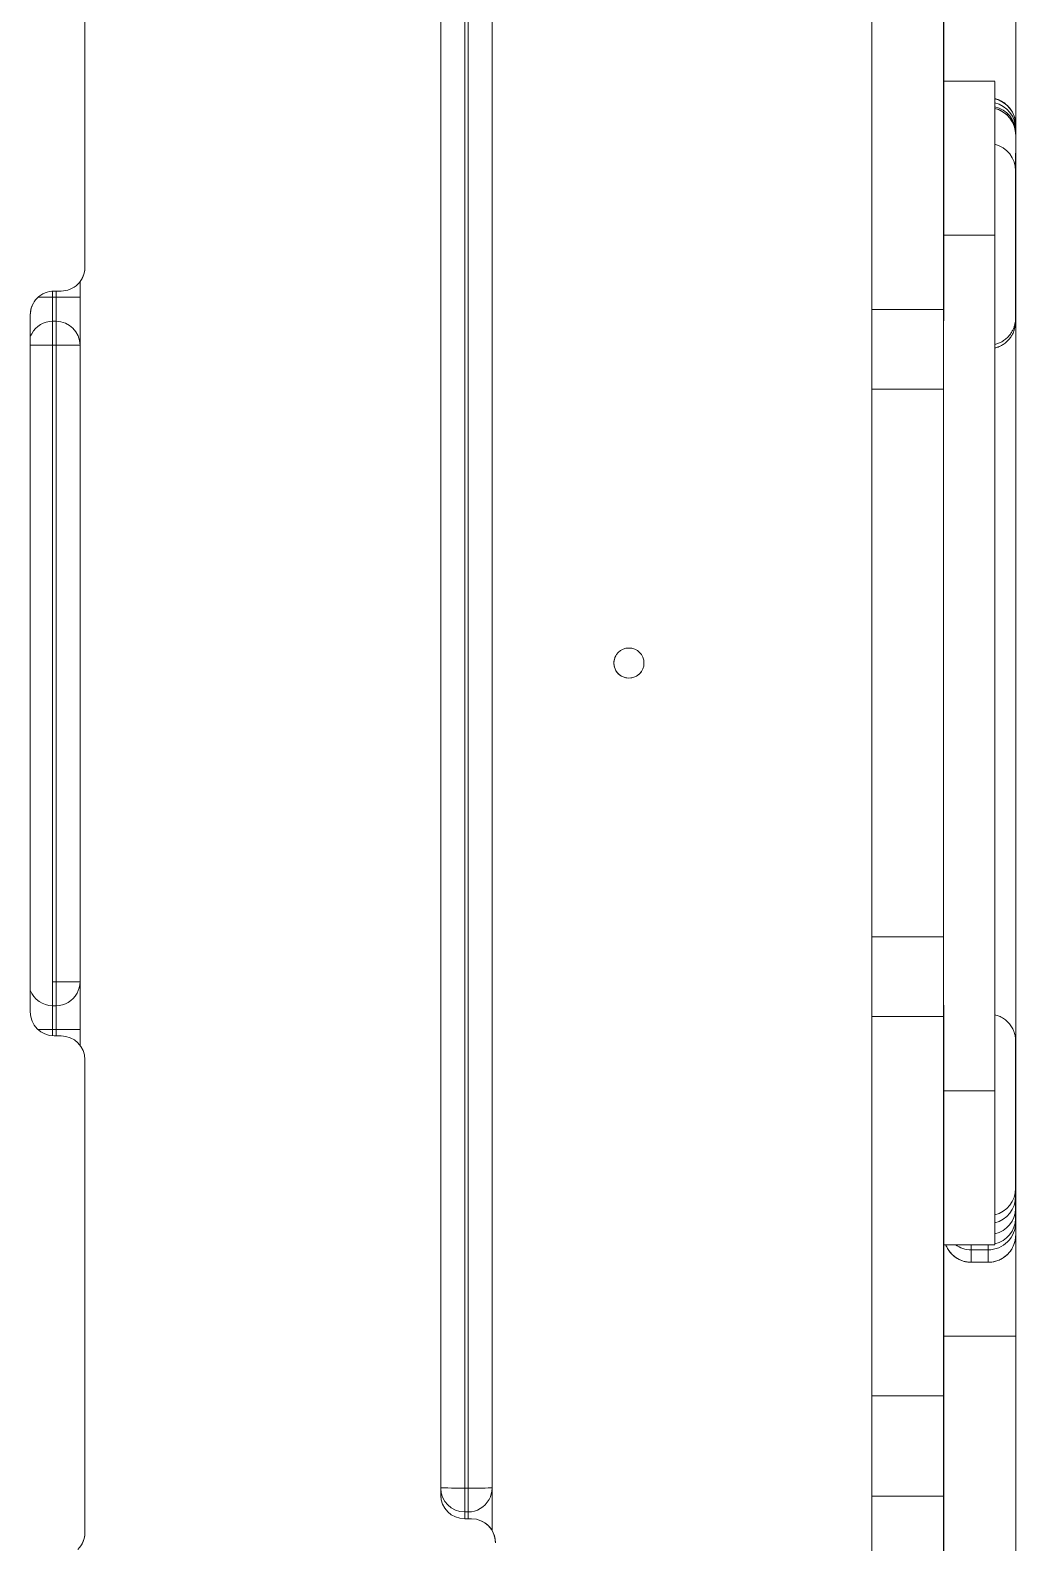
# Model space of a CAD drawing. Header units: millimetres. Extents: x -12977 to 11786, y -11805 to 10558.
# Drawn here: x -102.3 to 185.9, y 1107.5 to 1549.5 of the extents above; entities that cross this region are included whole.
import ezdxf

# ---------------------------------------------------------------- set-up
doc = ezdxf.new("R2010")
doc.units = ezdxf.units.MM
doc.layers.add('DIKOM_ОБЪЕКТ', color=7, linetype='Continuous')

msp = doc.modelspace()

# ---------------------------------------------------------------- linework, layer by layer
at = {"layer": 'DIKOM_ОБЪЕКТ', "color": 7, "linetype": 'Continuous', "lineweight": 15}
for p, q in [((-86.292, 1480.243), (-86.292, 1618.343)), ((-86.291, 1480.244), (-86.291, 1618.345)), ((32.777, 1111.056), (32.777, 1617.946)), ((17.746, 1607.499), (17.746, 1121.499)), ((17.747, 1123.5), (17.747, 1605.5)), ((24.746, 1605.499), (24.746, 1123.499)), ((25.746, 1123.499), (25.746, 1605.499)), ((32.747, 1605.5), (32.747, 1123.5)), ((185.874, 1561.045), (185.874, 1167.886)), ((179.783, 1534.565), (164.875, 1534.566)), ((185.867, 1521.694), (185.865, 1520.526)), ((185.867, 1521.71), (185.867, 1521.694)), ((185.862, 1518.872), (185.844, 1508.391)), ((185.862, 1518.884), (185.862, 1518.872)), ((179.78, 1489.561), (164.873, 1489.561)), ((179.78, 1489.561), (179.78, 1239.561)), ((179.786, 1239.57), (179.786, 1489.57)), ((-87.159, 1476.869), (-87.158, 1476.87)), ((-86.292, 1480.243), (-86.291, 1480.244)), ((-95.737, 1473.228), (-95.737, 1471.432)), ((-93.291, 1473.243), (-95.292, 1473.243)), ((-94.737, 1471.432), (-94.737, 1473.243)), ((-87.737, 1475.983), (-87.737, 1471.433)), ((-87.7, 1252.832), (-87.7, 1476.031)), ((164.87, 1471.778), (164.77, 1471.778)), ((-95.737, 1471.432), (-94.737, 1471.432)), ((164.768, 1467.831), (143.768, 1467.831)), ((185.844, 1465.418), (185.852, 1470.11)), ((185.853, 1467.607), (185.847, 1467.306)), ((185.852, 1470.11), (185.852, 1470.153)), ((185.852, 1470.153), (185.852, 1470.153)), ((185.853, 1467.607), (185.854, 1465.174)), ((185.854, 1464.387), (185.867, 1471.725)), ((-102.291, 1466.244), (-102.292, 1466.243)), ((-102.292, 1466.243), (-102.292, 1262.618)), ((-102.291, 1466.244), (-102.291, 1462.258)), ((-95.738, 1464.431), (-94.738, 1464.431)), ((-95.738, 1464.431), (-95.738, 1464.431)), ((-94.738, 1464.431), (-95.738, 1464.431)), ((-94.738, 1464.431), (-94.738, 1464.431)), ((164.77, 1464.542), (164.87, 1464.543)), ((164.78, 1464.542), (164.78, 1264.547)), ((164.87, 1464.543), (164.873, 1464.547)), ((185.844, 1465.404), (185.844, 1465.418)), ((-101.871, 1460.805), (-101.871, 1460.805)), ((-94.738, 1457.43), (-95.738, 1457.43)), ((-95.738, 1457.43), (-95.738, 1271.43)), ((-94.738, 1271.43), (-94.738, 1457.43)), ((-87.738, 1457.431), (-87.738, 1271.431)), ((-87.738, 1457.431), (-87.738, 1457.431)), ((164.77, 1444.542), (143.77, 1444.542)), ((164.77, 1444.542), (164.773, 1444.548)), ((143.777, 1403.286), (143.777, 1325.826)), ((143.773, 1284.548), (143.769, 1284.542)), ((164.769, 1284.542), (143.769, 1284.542)), ((164.773, 1284.548), (143.773, 1284.548)), ((164.773, 1284.548), (164.769, 1284.542)), ((-95.738, 1271.43), (-94.738, 1271.43)), ((-87.738, 1271.431), (-87.738, 1271.431)), ((-102.291, 1266.606), (-102.291, 1262.62)), ((-94.738, 1264.431), (-95.738, 1264.431)), ((-88.605, 1268.057), (-88.605, 1268.057)), ((164.773, 1264.547), (164.77, 1264.542)), ((164.87, 1264.543), (164.77, 1264.542)), ((164.873, 1264.547), (164.773, 1264.547)), ((164.873, 1264.547), (164.773, 1264.547)), ((164.873, 1264.547), (164.87, 1264.543)), ((-102.292, 1262.618), (-102.291, 1262.62)), ((164.769, 1261.248), (143.769, 1261.248)), ((-94.737, 1257.432), (-95.737, 1257.432)), ((-95.737, 1257.432), (-95.737, 1255.634)), ((-95.291, 1255.62), (-95.292, 1255.618)), ((-95.292, 1255.618), (-93.291, 1255.618)), ((-95.291, 1255.62), (-93.291, 1255.619)), ((-94.737, 1255.62), (-94.737, 1257.432)), ((-93.291, 1255.618), (-93.291, 1255.619)), ((-87.737, 1257.433), (-87.737, 1252.88)), ((164.87, 1257.306), (164.77, 1257.306)), ((185.839, 1254.047), (185.839, 1254.05)), ((185.857, 1248.855), (185.839, 1254.047)), ((-86.291, 1248.62), (-86.292, 1248.618)), ((-86.292, 1110.517), (-86.292, 1248.618)), ((-86.291, 1110.519), (-86.291, 1248.62)), ((185.86, 1248.035), (185.86, 1248.038)), ((185.862, 1247.457), (185.86, 1248.035)), ((179.78, 1239.561), (164.873, 1239.561)), ((185.839, 1211.053), (185.847, 1208.729)), ((185.849, 1205.121), (185.849, 1202.233)), ((185.849, 1201.099), (185.862, 1197.464)), ((164.875, 1194.566), (179.783, 1194.565)), ((185.862, 1197.464), (185.862, 1197.46)), ((177.849, 1193.1), (172.849, 1193.1)), ((172.849, 1193.1), (172.862, 1189.465)), ((177.862, 1189.465), (172.862, 1189.465)), ((172.862, 1189.465), (172.862, 1189.46)), ((172.862, 1189.46), (177.862, 1189.46)), ((177.862, 1189.465), (177.849, 1193.1)), ((177.862, 1189.46), (177.862, 1189.465)), ((185.874, 1167.886), (164.876, 1167.886)), ((164.873, 1165.132), (164.773, 1165.132)), ((164.772, 1150.463), (143.772, 1150.463)), ((24.746, 1123.499), (25.746, 1123.499)), ((32.747, 1123.5), (32.747, 1123.5)), ((17.746, 1121.499), (17.747, 1121.501)), ((17.747, 1121.625), (17.747, 1121.501)), ((17.747, 1121.501), (17.787, 1120.751)), ((31.88, 1120.126), (31.88, 1120.126)), ((164.772, 1121.129), (143.772, 1121.129)), ((24.747, 1114.501), (24.746, 1114.499)), ((24.746, 1114.499), (26.746, 1114.499)), ((25.747, 1116.5), (24.747, 1116.5)), ((26.746, 1114.499), (26.747, 1114.501)), ((-86.292, 1110.517), (-86.291, 1110.519))]:
    msp.add_line(p, q, dxfattribs=at)
at = {"layer": 'DIKOM_ОБЪЕКТ', "color": 7, "linetype": 'Continuous', "lineweight": 15, "flags": 128}
for points in [[(143.772, 1578.629), (143.772, 1572.684), (143.771, 1566.477), (143.771, 1560.017), (143.771, 1553.319), (143.771, 1546.395), (143.77, 1539.258), (143.77, 1531.922), (143.769, 1524.401), (143.769, 1516.71), (143.769, 1508.863), (143.769, 1500.876), (143.769, 1492.763), (143.769, 1484.541), (143.769, 1476.225), (143.768, 1467.831)], [(164.772, 1578.629), (164.771, 1572.685), (164.771, 1566.477), (164.771, 1560.017), (164.77, 1553.319), (164.77, 1546.395), (164.77, 1539.258), (164.77, 1531.922), (164.769, 1524.401), (164.769, 1516.71), (164.769, 1508.863), (164.769, 1500.876), (164.769, 1492.763), (164.769, 1484.541), (164.769, 1476.225), (164.768, 1467.831)], [(164.873, 1469.394), (164.873, 1477.377), (164.873, 1485.27), (164.874, 1493.053), (164.874, 1500.712), (164.874, 1508.229), (164.874, 1515.587), (164.874, 1522.771), (164.875, 1529.765), (164.875, 1536.553), (164.875, 1543.121), (164.875, 1549.454), (164.876, 1555.538), (164.876, 1561.361), (164.876, 1566.909), (164.877, 1572.17), (164.877, 1577.133)], [(164.773, 1563.963), (164.772, 1558.192), (164.772, 1552.147), (164.772, 1545.84), (164.771, 1539.287), (164.771, 1532.501), (164.771, 1525.498), (164.771, 1518.295), (164.77, 1510.906), (164.77, 1503.348), (164.77, 1495.639), (164.77, 1487.796), (164.77, 1479.836), (164.77, 1471.778)], [(164.873, 1563.963), (164.873, 1558.192), (164.872, 1552.147), (164.872, 1545.84), (164.872, 1539.287), (164.871, 1532.501), (164.871, 1525.498), (164.871, 1518.295), (164.871, 1510.906), (164.87, 1503.348), (164.87, 1495.639), (164.87, 1487.796), (164.87, 1479.836), (164.87, 1471.778)], [(185.886, 1516.548), (185.886, 1522.056), (185.886, 1527.698), (185.886, 1533.457), (185.886, 1539.31), (185.886, 1545.239), (185.887, 1551.223)], [(179.786, 1489.57), (179.785, 1493.604), (179.785, 1497.605), (179.785, 1501.542), (179.785, 1505.382), (179.785, 1509.095), (179.785, 1512.65), (179.785, 1516.02), (179.785, 1519.177), (179.785, 1522.095), (179.784, 1524.751), (179.784, 1527.124), (179.784, 1529.195), (179.784, 1530.946), (179.783, 1532.365), (179.783, 1533.438), (179.783, 1534.159), (179.783, 1534.521), (179.782, 1534.52), (179.782, 1534.158), (179.782, 1533.436), (179.782, 1532.362), (179.782, 1530.942), (179.781, 1529.19), (179.781, 1527.119), (179.781, 1524.745), (179.781, 1522.088), (179.781, 1519.169), (179.781, 1516.012), (179.78, 1512.642), (179.78, 1509.086), (179.78, 1505.373), (179.78, 1501.532), (179.78, 1497.596), (179.78, 1493.594), (179.78, 1489.561)], [(185.867, 1471.725), (185.867, 1472.013), (185.867, 1472.66), (185.867, 1473.659), (185.868, 1474.994), (185.868, 1476.645), (185.868, 1478.589), (185.868, 1480.797), (185.868, 1483.237), (185.868, 1485.874), (185.868, 1488.668), (185.868, 1491.58), (185.868, 1494.567), (185.868, 1497.585), (185.868, 1500.59), (185.868, 1503.539), (185.868, 1506.388), (185.868, 1509.096), (185.868, 1511.623), (185.868, 1513.933), (185.868, 1515.991), (185.868, 1517.769), (185.868, 1519.239), (185.867, 1520.381), (185.867, 1521.178), (185.867, 1521.618), (185.867, 1521.71)], [(185.864, 1519.643), (185.864, 1518.486), (185.864, 1517.61), (185.863, 1517.019), (185.863, 1516.714), (185.863, 1516.698), (185.863, 1516.969), (185.862, 1517.528), (185.862, 1518.372)], [(185.862, 1518.372), (185.862, 1518.51), (185.862, 1518.626), (185.862, 1518.721), (185.862, 1518.795), (185.862, 1518.846), (185.862, 1518.877), (185.862, 1518.885), (185.862, 1518.884)], [(185.886, 1212.425), (185.886, 1222.622), (185.886, 1232.964), (185.885, 1243.442), (185.885, 1254.045), (185.885, 1264.762), (185.885, 1275.581), (185.885, 1286.492), (185.884, 1297.484), (185.884, 1308.544), (185.884, 1319.663), (185.884, 1330.827), (185.884, 1342.026), (185.884, 1353.249), (185.884, 1364.483), (185.884, 1375.717), (185.884, 1386.94), (185.884, 1398.139), (185.884, 1409.304), (185.884, 1420.423), (185.884, 1431.484), (185.885, 1442.476), (185.884, 1453.388), (185.885, 1464.208), (185.885, 1474.925), (185.885, 1485.529), (185.885, 1496.008), (185.886, 1506.351), (185.886, 1516.548)], [(185.844, 1508.391), (185.844, 1508.109), (185.843, 1507.464), (185.843, 1506.467), (185.843, 1505.136), (185.843, 1503.493), (185.843, 1501.565), (185.843, 1499.388), (185.843, 1496.996), (185.843, 1494.431), (185.842, 1491.738), (185.843, 1488.963), (185.843, 1486.151), (185.843, 1483.353), (185.843, 1480.616), (185.843, 1477.986), (185.843, 1475.509), (185.843, 1473.227), (185.843, 1471.178), (185.843, 1469.4), (185.843, 1467.92), (185.843, 1466.765), (185.844, 1465.955), (185.844, 1465.503), (185.844, 1465.404)], [(185.867, 1493.212), (185.867, 1493.441), (185.867, 1494.025), (185.867, 1494.899), (185.867, 1495.97), (185.867, 1497.121), (185.867, 1498.227), (185.867, 1499.169), (185.867, 1499.844), (185.867, 1500.18), (185.867, 1500.14), (185.867, 1499.728), (185.867, 1498.988), (185.866, 1498.003), (185.866, 1496.876), (185.867, 1495.732), (185.867, 1494.694), (185.866, 1493.874), (185.867, 1493.362), (185.867, 1493.212)], [(179.783, 1493.065), (179.783, 1492.876), (179.783, 1492.327), (179.783, 1491.479), (179.783, 1490.424), (179.783, 1489.276), (179.782, 1488.159), (179.783, 1487.195), (179.783, 1486.487), (179.783, 1486.113), (179.783, 1486.113), (179.783, 1486.487), (179.783, 1487.195), (179.783, 1488.16), (179.783, 1489.277), (179.783, 1490.425), (179.783, 1491.48), (179.783, 1492.328), (179.783, 1492.876), (179.783, 1493.065)], [(185.844, 1483.406), (185.844, 1483.636), (185.844, 1484.219), (185.844, 1485.094), (185.844, 1486.164), (185.844, 1487.315), (185.844, 1488.422), (185.844, 1489.364), (185.844, 1490.039), (185.844, 1490.375), (185.844, 1490.334), (185.844, 1489.922), (185.844, 1489.183), (185.844, 1488.197), (185.844, 1487.071), (185.844, 1485.927), (185.844, 1484.889), (185.844, 1484.069), (185.844, 1483.556), (185.844, 1483.406)], [(164.77, 1471.778), (164.77, 1470.453), (164.77, 1469.132), (164.77, 1467.881), (164.77, 1466.761), (164.77, 1465.827), (164.77, 1465.125), (164.77, 1464.69), (164.77, 1464.542)], [(164.87, 1471.778), (164.87, 1470.453), (164.87, 1469.132), (164.87, 1467.882), (164.87, 1466.761), (164.87, 1465.828), (164.87, 1465.125), (164.87, 1464.69), (164.87, 1464.543)], [(-99.99, 1471.432), (-99.626, 1471.432), (-98.416, 1471.432), (-97.103, 1471.432), (-95.737, 1471.432)], [(-95.737, 1471.432), (-95.737, 1470.066), (-95.737, 1468.753), (-95.737, 1467.543), (-95.737, 1466.482), (-95.738, 1465.611), (-95.737, 1464.964), (-95.738, 1464.566), (-95.738, 1464.431)], [(-94.738, 1464.431), (-94.737, 1464.566), (-94.738, 1464.964), (-94.737, 1465.611), (-94.737, 1466.482), (-94.737, 1467.543), (-94.737, 1468.753), (-94.737, 1470.066), (-94.737, 1471.432)], [(-94.737, 1471.432), (-93.372, 1471.432), (-92.058, 1471.432), (-90.848, 1471.432), (-89.788, 1471.432), (-88.917, 1471.432), (-88.27, 1471.432), (-87.871, 1471.433), (-87.737, 1471.433)], [(-87.737, 1471.433), (-87.737, 1469.002), (-87.737, 1466.644), (-87.737, 1464.432), (-87.737, 1462.433), (-87.737, 1460.708), (-87.737, 1459.308), (-87.737, 1458.276), (-87.738, 1457.644), (-87.738, 1457.431)], [(143.768, 1467.831), (143.768, 1465.175), (143.768, 1462.508), (143.768, 1459.877), (143.768, 1457.329), (143.768, 1454.909), (143.769, 1452.661), (143.769, 1450.625), (143.769, 1448.836), (143.769, 1447.327), (143.769, 1446.125), (143.769, 1445.25), (143.77, 1444.719), (143.77, 1444.542)], [(164.768, 1467.831), (164.768, 1465.175), (164.768, 1462.508), (164.768, 1459.877), (164.768, 1457.329), (164.768, 1454.909), (164.769, 1452.661), (164.769, 1450.625), (164.769, 1448.836), (164.769, 1447.327), (164.769, 1446.125), (164.769, 1445.25), (164.769, 1444.72), (164.77, 1444.542)], [(164.873, 1464.547), (164.873, 1464.636), (164.873, 1464.9), (164.873, 1465.33), (164.873, 1465.915), (164.873, 1466.637), (164.873, 1467.474), (164.873, 1468.403), (164.873, 1469.394)], [(185.852, 1470.153), (185.852, 1470.153), (185.853, 1470.093), (185.852, 1469.932), (185.853, 1469.668), (185.853, 1469.304), (185.853, 1468.838), (185.853, 1468.272), (185.853, 1467.607)], [(-95.738, 1464.431), (-95.738, 1464.296), (-95.738, 1463.898), (-95.738, 1463.251), (-95.738, 1462.38), (-95.738, 1461.319), (-95.738, 1460.109), (-95.738, 1458.796), (-95.738, 1457.43)], [(-94.738, 1457.43), (-94.738, 1458.796), (-94.738, 1460.109), (-94.738, 1461.319), (-94.738, 1462.38), (-94.738, 1463.251), (-94.738, 1463.898), (-94.738, 1464.296), (-94.738, 1464.431)], [(185.854, 1465.174), (185.854, 1464.965), (185.854, 1464.787), (185.854, 1464.641), (185.854, 1464.526), (185.854, 1464.443), (185.854, 1464.393), (185.854, 1464.381)], [(185.854, 1464.381), (185.854, 1464.374), (185.854, 1464.387)], [(-102.291, 1459.893), (-102.205, 1460.11), (-101.871, 1460.805)], [(-102.291, 1457.431), (-102.205, 1457.431), (-101.558, 1457.431), (-100.688, 1457.431), (-99.627, 1457.431), (-98.417, 1457.43), (-97.104, 1457.43), (-95.738, 1457.43)], [(-94.738, 1457.43), (-93.373, 1457.43), (-92.059, 1457.43), (-90.849, 1457.43), (-89.788, 1457.431), (-88.918, 1457.431), (-88.271, 1457.431), (-87.872, 1457.431), (-87.738, 1457.431)], [(185.878, 1450.473), (185.878, 1450.651), (185.878, 1451.168), (185.878, 1451.979), (185.878, 1453.012), (185.878, 1454.174), (185.879, 1455.363), (185.879, 1456.473), (185.878, 1457.405), (185.878, 1458.077), (185.878, 1458.428), (185.878, 1458.428), (185.878, 1458.077), (185.878, 1457.405), (185.878, 1456.472), (185.878, 1455.362), (185.878, 1454.174), (185.878, 1453.011), (185.878, 1451.979), (185.878, 1451.168), (185.878, 1450.65), (185.878, 1450.473)], [(143.773, 1444.542), (143.773, 1444.37), (143.774, 1443.835), (143.774, 1442.947), (143.774, 1441.708), (143.775, 1440.124), (143.775, 1438.203), (143.775, 1435.953), (143.776, 1433.385), (143.776, 1430.508), (143.776, 1427.337), (143.776, 1423.886), (143.777, 1420.17), (143.777, 1416.205), (143.777, 1412.009), (143.777, 1407.602), (143.778, 1403.002), (143.777, 1398.231), (143.777, 1393.309), (143.778, 1388.258), (143.778, 1383.102), (143.778, 1377.863), (143.778, 1372.564), (143.778, 1367.23), (143.778, 1361.883), (143.778, 1356.549), (143.778, 1351.25), (143.778, 1346.011), (143.778, 1340.854), (143.778, 1335.804), (143.777, 1330.881), (143.777, 1326.109), (143.777, 1321.509), (143.777, 1317.101), (143.777, 1312.904), (143.777, 1308.939), (143.776, 1305.222), (143.776, 1301.77), (143.776, 1298.598), (143.776, 1295.72), (143.775, 1293.15), (143.775, 1290.899), (143.774, 1288.977), (143.774, 1287.393), (143.774, 1286.153), (143.774, 1285.263), (143.774, 1284.727), (143.773, 1284.548)], [(164.773, 1444.548), (164.773, 1444.37), (164.774, 1443.835), (164.774, 1442.947), (164.774, 1441.708), (164.775, 1440.124), (164.775, 1438.203), (164.775, 1435.953), (164.776, 1433.385), (164.776, 1430.508), (164.776, 1427.337), (164.776, 1423.886), (164.777, 1420.17), (164.777, 1416.205), (164.777, 1412.009), (164.777, 1407.602), (164.777, 1403.002), (164.777, 1398.231), (164.777, 1393.309), (164.778, 1388.258), (164.778, 1383.102), (164.778, 1377.863), (164.778, 1372.564), (164.778, 1367.23), (164.778, 1361.883), (164.778, 1356.549), (164.778, 1351.25), (164.778, 1346.011), (164.778, 1340.854), (164.778, 1335.804), (164.777, 1330.881), (164.777, 1326.109), (164.777, 1321.509), (164.777, 1317.101), (164.777, 1312.904), (164.777, 1308.939), (164.776, 1305.222), (164.776, 1301.77), (164.776, 1298.598), (164.775, 1295.72), (164.775, 1293.15), (164.775, 1290.9), (164.775, 1288.977), (164.774, 1287.393), (164.774, 1286.153), (164.774, 1285.263), (164.774, 1284.727), (164.773, 1284.548)], [(-87.735, 1368.436), (-87.735, 1368.258), (-87.735, 1367.741), (-87.735, 1366.93), (-87.735, 1365.897), (-87.735, 1364.735), (-87.735, 1363.546), (-87.735, 1362.436), (-87.735, 1361.504), (-87.735, 1360.832), (-87.735, 1360.481), (-87.735, 1360.481), (-87.735, 1360.833), (-87.735, 1361.504), (-87.735, 1362.437), (-87.735, 1363.546), (-87.735, 1364.736), (-87.735, 1365.898), (-87.735, 1366.931), (-87.735, 1367.741), (-87.735, 1368.259), (-87.735, 1368.436)], [(-87.703, 1368.495), (-87.703, 1368.317), (-87.703, 1367.8), (-87.703, 1366.989), (-87.703, 1365.956), (-87.703, 1364.793), (-87.703, 1363.604), (-87.703, 1362.494), (-87.703, 1361.562), (-87.703, 1360.891), (-87.703, 1360.54), (-87.703, 1360.54), (-87.703, 1360.891), (-87.702, 1361.563), (-87.702, 1362.495), (-87.702, 1363.605), (-87.702, 1364.794), (-87.702, 1365.957), (-87.703, 1366.989), (-87.702, 1367.8), (-87.703, 1368.317), (-87.703, 1368.495)], [(32.775, 1368.551), (32.775, 1368.373), (32.775, 1367.856), (32.775, 1367.045), (32.775, 1366.012), (32.775, 1364.85), (32.775, 1363.661), (32.775, 1362.551), (32.775, 1361.619), (32.775, 1360.947), (32.775, 1360.596), (32.775, 1360.596), (32.775, 1360.948), (32.775, 1361.619), (32.775, 1362.552), (32.775, 1363.661), (32.775, 1364.851), (32.775, 1366.013), (32.775, 1367.046), (32.775, 1367.856), (32.775, 1368.374), (32.775, 1368.551)], [(143.769, 1284.542), (143.769, 1284.363), (143.769, 1283.832), (143.769, 1282.957), (143.769, 1281.754), (143.769, 1280.245), (143.769, 1278.456), (143.769, 1276.419), (143.768, 1274.171), (143.769, 1271.751), (143.769, 1269.202), (143.769, 1266.571), (143.769, 1263.904), (143.769, 1261.248)], [(164.769, 1284.542), (164.769, 1284.363), (164.769, 1283.832), (164.769, 1282.957), (164.769, 1281.754), (164.769, 1280.245), (164.769, 1278.456), (164.769, 1276.419), (164.768, 1274.171), (164.769, 1271.751), (164.769, 1269.202), (164.769, 1266.571), (164.768, 1263.904), (164.769, 1261.248)], [(185.878, 1278.473), (185.878, 1278.295), (185.878, 1277.778), (185.878, 1276.967), (185.878, 1275.934), (185.878, 1274.771), (185.878, 1273.582), (185.878, 1272.472), (185.878, 1271.54), (185.878, 1270.869), (185.878, 1270.518), (185.878, 1270.518), (185.879, 1270.869), (185.878, 1271.541), (185.879, 1272.473), (185.879, 1273.583), (185.878, 1274.772), (185.878, 1275.935), (185.878, 1276.967), (185.878, 1277.778), (185.879, 1278.295), (185.878, 1278.473)], [(-95.738, 1271.43), (-95.738, 1270.065), (-95.738, 1268.751), (-95.738, 1267.541), (-95.738, 1266.481), (-95.738, 1265.61), (-95.738, 1264.964), (-95.738, 1264.565), (-95.738, 1264.431)], [(-94.738, 1271.43), (-93.373, 1271.43), (-92.059, 1271.43), (-90.849, 1271.43), (-89.788, 1271.43), (-88.918, 1271.431), (-88.271, 1271.431), (-87.872, 1271.431), (-87.738, 1271.431)], [(-94.738, 1264.431), (-94.738, 1264.565), (-94.738, 1264.964), (-94.738, 1265.61), (-94.738, 1266.481), (-94.738, 1267.541), (-94.738, 1268.752), (-94.738, 1270.065), (-94.738, 1271.43)], [(-87.738, 1271.431), (-87.738, 1271.219), (-87.738, 1270.588), (-87.737, 1269.556), (-87.737, 1268.157), (-87.737, 1266.431), (-87.737, 1264.433), (-87.737, 1262.221), (-87.737, 1259.864), (-87.737, 1257.433)], [(-95.738, 1264.431), (-95.737, 1264.297), (-95.738, 1263.899), (-95.737, 1263.252), (-95.738, 1262.382), (-95.737, 1261.321), (-95.737, 1260.111), (-95.737, 1258.798), (-95.737, 1257.432)], [(-94.737, 1257.432), (-94.737, 1258.798), (-94.737, 1260.111), (-94.737, 1261.321), (-94.737, 1262.381), (-94.737, 1263.252), (-94.737, 1263.899), (-94.738, 1264.297), (-94.738, 1264.431)], [(164.77, 1264.542), (164.77, 1264.395), (164.77, 1263.959), (164.77, 1263.257), (164.77, 1262.322), (164.77, 1261.202), (164.77, 1259.951), (164.77, 1258.631), (164.77, 1257.306)], [(164.87, 1264.543), (164.87, 1264.395), (164.87, 1263.959), (164.87, 1263.257), (164.87, 1262.322), (164.87, 1261.202), (164.87, 1259.951), (164.87, 1258.631), (164.87, 1257.306)], [(164.873, 1259.702), (164.873, 1260.694), (164.873, 1261.622), (164.873, 1262.459), (164.873, 1263.181), (164.873, 1263.765), (164.873, 1264.196), (164.873, 1264.459), (164.873, 1264.547)], [(143.769, 1261.248), (143.769, 1252.854), (143.769, 1244.539), (143.769, 1236.317), (143.769, 1228.205), (143.769, 1220.218), (143.769, 1212.372), (143.769, 1204.682), (143.77, 1197.162), (143.77, 1189.827), (143.77, 1182.691), (143.771, 1175.768), (143.771, 1169.071), (143.771, 1162.613), (143.772, 1156.406), (143.772, 1150.463)], [(164.769, 1261.248), (164.769, 1252.854), (164.768, 1244.539), (164.769, 1236.317), (164.769, 1228.205), (164.769, 1220.218), (164.769, 1212.372), (164.769, 1204.682), (164.77, 1197.162), (164.77, 1189.827), (164.77, 1182.691), (164.771, 1175.768), (164.771, 1169.071), (164.771, 1162.613), (164.772, 1156.406), (164.772, 1150.463)], [(164.877, 1151.979), (164.877, 1156.94), (164.876, 1162.2), (164.876, 1167.747), (164.876, 1173.568), (164.875, 1179.651), (164.875, 1185.983), (164.875, 1192.55), (164.875, 1199.337), (164.874, 1206.329), (164.874, 1213.512), (164.874, 1220.87), (164.874, 1228.386), (164.873, 1236.044), (164.874, 1243.827), (164.873, 1251.719), (164.873, 1259.702)], [(-99.991, 1257.432), (-99.626, 1257.432), (-98.416, 1257.432), (-97.103, 1257.432), (-95.737, 1257.432)], [(-94.737, 1257.432), (-93.372, 1257.432), (-92.058, 1257.432), (-90.848, 1257.432), (-89.787, 1257.432), (-88.917, 1257.432), (-88.27, 1257.433), (-87.871, 1257.433), (-87.737, 1257.433)], [(164.77, 1257.306), (164.77, 1249.248), (164.77, 1241.288), (164.77, 1233.446), (164.77, 1225.738), (164.77, 1218.181), (164.771, 1210.793), (164.771, 1203.59), (164.771, 1196.588), (164.772, 1189.804), (164.772, 1183.251), (164.772, 1176.946), (164.773, 1170.901), (164.773, 1165.132)], [(164.87, 1257.306), (164.87, 1249.248), (164.87, 1241.288), (164.87, 1233.446), (164.87, 1225.737), (164.871, 1218.181), (164.871, 1210.793), (164.871, 1203.59), (164.871, 1196.588), (164.871, 1189.804), (164.872, 1183.251), (164.872, 1176.946), (164.873, 1170.901), (164.873, 1165.132)], [(185.839, 1254.05), (185.839, 1253.912), (185.839, 1253.411), (185.839, 1252.553), (185.839, 1251.353), (185.839, 1249.832), (185.838, 1248.014), (185.838, 1245.932), (185.838, 1243.621), (185.838, 1241.121), (185.838, 1238.474), (185.838, 1235.726), (185.838, 1232.923), (185.838, 1230.114), (185.838, 1227.347), (185.838, 1224.668), (185.838, 1222.125), (185.838, 1219.76), (185.839, 1217.613), (185.839, 1215.722), (185.839, 1214.12), (185.839, 1212.832), (185.839, 1211.882), (185.839, 1211.286), (185.839, 1211.053)], [(185.858, 1248.068), (185.858, 1248.241), (185.857, 1248.393), (185.858, 1248.524), (185.857, 1248.634), (185.857, 1248.721), (185.858, 1248.787), (185.857, 1248.832), (185.857, 1248.855)], [(185.86, 1247.438), (185.859, 1246.515), (185.859, 1245.876), (185.859, 1245.524), (185.859, 1245.459), (185.858, 1245.683), (185.858, 1246.194), (185.858, 1246.99), (185.858, 1248.068)], [(185.862, 1197.46), (185.862, 1197.594), (185.863, 1198.087), (185.863, 1198.935), (185.863, 1200.126), (185.863, 1201.642), (185.863, 1203.463), (185.863, 1205.56), (185.863, 1207.904), (185.863, 1210.46), (185.863, 1213.191), (185.864, 1216.057), (185.864, 1219.017), (185.864, 1222.027), (185.864, 1225.043), (185.864, 1228.021), (185.864, 1230.919), (185.864, 1233.693), (185.864, 1236.303), (185.863, 1238.711), (185.863, 1240.883), (185.863, 1242.785), (185.863, 1244.392), (185.863, 1245.678), (185.863, 1246.626), (185.862, 1247.222), (185.862, 1247.457)], [(179.783, 1243.065), (179.783, 1242.876), (179.783, 1242.327), (179.783, 1241.479), (179.783, 1240.424), (179.783, 1239.276), (179.782, 1238.159), (179.783, 1237.195), (179.783, 1236.487), (179.783, 1236.113), (179.783, 1236.113), (179.783, 1236.487), (179.783, 1237.195), (179.783, 1238.16), (179.783, 1239.277), (179.783, 1240.425), (179.783, 1241.48), (179.783, 1242.328), (179.783, 1242.876), (179.783, 1243.065)], [(179.78, 1239.561), (179.78, 1235.527), (179.78, 1231.526), (179.78, 1227.589), (179.78, 1223.749), (179.78, 1220.036), (179.781, 1216.481), (179.78, 1213.111), (179.781, 1209.954), (179.781, 1207.036), (179.781, 1204.38), (179.781, 1202.007), (179.782, 1199.936), (179.782, 1198.185), (179.782, 1196.767), (179.782, 1195.693), (179.782, 1194.972), (179.782, 1194.611), (179.783, 1194.611), (179.783, 1194.973), (179.783, 1195.695), (179.783, 1196.77), (179.784, 1198.189), (179.784, 1199.941), (179.784, 1202.012), (179.784, 1204.386), (179.784, 1207.043), (179.785, 1209.962), (179.785, 1213.119), (179.785, 1216.489), (179.785, 1220.045), (179.785, 1223.758), (179.785, 1227.599), (179.785, 1231.535), (179.785, 1235.537), (179.786, 1239.57)], [(185.839, 1229.051), (185.839, 1229.221), (185.839, 1229.751), (185.84, 1230.585), (185.84, 1231.632), (185.84, 1232.779), (185.84, 1233.9), (185.84, 1234.876), (185.839, 1235.599), (185.839, 1235.992), (185.839, 1236.012), (185.839, 1235.657), (185.839, 1234.965), (185.839, 1234.012), (185.839, 1232.9), (185.839, 1231.75), (185.839, 1230.687), (185.839, 1229.826), (185.839, 1229.26), (185.839, 1229.051)], [(185.862, 1218.961), (185.862, 1219.131), (185.863, 1219.661), (185.862, 1220.495), (185.862, 1221.542), (185.862, 1222.689), (185.862, 1223.81), (185.862, 1224.786), (185.862, 1225.509), (185.862, 1225.902), (185.862, 1225.922), (185.862, 1225.567), (185.862, 1224.875), (185.862, 1223.922), (185.862, 1222.81), (185.862, 1221.66), (185.862, 1220.597), (185.862, 1219.736), (185.862, 1219.17), (185.862, 1218.961)], [(185.885, 1104.349), (185.886, 1109.189), (185.886, 1114.231), (185.886, 1119.46), (185.886, 1124.857), (185.886, 1130.402), (185.886, 1136.078), (185.886, 1141.864), (185.887, 1147.74), (185.886, 1153.685), (185.887, 1159.68), (185.887, 1165.704), (185.887, 1171.735), (185.887, 1177.753), (185.887, 1183.736), (185.887, 1189.665), (185.887, 1195.519), (185.886, 1201.276), (185.886, 1206.918), (185.886, 1212.425)], [(185.847, 1208.729), (185.848, 1208.631), (185.848, 1208.432), (185.848, 1208.131), (185.848, 1207.729), (185.848, 1207.226), (185.848, 1206.623), (185.848, 1205.921), (185.849, 1205.121)], [(185.849, 1202.233), (185.849, 1201.981), (185.849, 1201.761), (185.849, 1201.571), (185.849, 1201.413), (185.849, 1201.287), (185.849, 1201.192), (185.849, 1201.13), (185.849, 1201.099)], [(172.849, 1194.565), (172.849, 1194.303), (172.849, 1194.003), (172.849, 1193.744), (172.849, 1193.529), (172.849, 1193.356), (172.85, 1193.227), (172.849, 1193.142), (172.849, 1193.1)], [(177.849, 1193.1), (177.849, 1193.142), (177.85, 1193.227), (177.849, 1193.356), (177.849, 1193.529), (177.849, 1193.744), (177.849, 1194.003), (177.849, 1194.303), (177.849, 1194.565)], [(185.88, 1171.897), (185.88, 1171.719), (185.88, 1171.202), (185.88, 1170.391), (185.88, 1169.358), (185.88, 1168.196), (185.88, 1167.006), (185.88, 1165.897), (185.88, 1164.965), (185.88, 1164.293), (185.881, 1163.942), (185.881, 1163.942), (185.88, 1164.293), (185.881, 1164.965), (185.881, 1165.898), (185.881, 1167.007), (185.881, 1168.196), (185.881, 1169.359), (185.881, 1170.391), (185.881, 1171.202), (185.88, 1171.72), (185.88, 1171.897)], [(185.874, 1167.886), (185.874, 1161.857), (185.874, 1155.849), (185.874, 1149.883), (185.874, 1143.98), (185.875, 1138.159), (185.875, 1132.441), (185.875, 1126.846), (185.875, 1121.394), (185.875, 1116.102), (185.875, 1110.99), (185.875, 1106.075)], [(164.773, 1165.132), (164.773, 1162.365), (164.773, 1159.349), (164.773, 1156.112), (164.773, 1152.685), (164.773, 1149.1), (164.774, 1145.39), (164.774, 1141.59), (164.773, 1137.735), (164.774, 1133.863), (164.774, 1130.008), (164.773, 1126.208), (164.774, 1122.498), (164.774, 1118.912), (164.773, 1115.484), (164.773, 1112.247), (164.773, 1109.231), (164.773, 1106.463)], [(164.873, 1165.132), (164.873, 1162.365), (164.873, 1159.349), (164.873, 1156.112), (164.873, 1152.685), (164.873, 1149.1), (164.874, 1145.39), (164.873, 1141.59), (164.874, 1137.735), (164.874, 1133.863), (164.873, 1130.008), (164.874, 1126.208), (164.873, 1122.498), (164.873, 1118.912), (164.873, 1115.484), (164.873, 1112.247), (164.873, 1109.231), (164.873, 1106.463)], [(143.772, 1150.463), (143.772, 1148.466), (143.772, 1146.23), (143.772, 1143.799), (143.772, 1141.216), (143.772, 1138.532), (143.772, 1135.797), (143.772, 1133.061), (143.772, 1130.377), (143.772, 1127.795), (143.772, 1125.363), (143.772, 1123.127), (143.772, 1121.129)], [(164.772, 1150.463), (164.772, 1148.466), (164.772, 1146.23), (164.772, 1143.799), (164.772, 1141.216), (164.772, 1138.532), (164.773, 1135.797), (164.772, 1133.061), (164.772, 1130.377), (164.772, 1127.795), (164.772, 1125.363), (164.772, 1123.127), (164.772, 1121.129)], [(164.877, 1119.632), (164.877, 1121.357), (164.877, 1123.343), (164.878, 1125.554), (164.878, 1127.951), (164.878, 1130.489), (164.878, 1133.124), (164.878, 1135.806), (164.878, 1138.489), (164.878, 1141.124), (164.878, 1143.662), (164.878, 1146.058), (164.878, 1148.269), (164.878, 1150.254), (164.877, 1151.979)], [(24.746, 1123.499), (23.381, 1123.499), (22.068, 1123.499), (20.857, 1123.499), (19.797, 1123.5), (18.926, 1123.5), (18.28, 1123.5), (17.881, 1123.5), (17.747, 1123.5)], [(17.747, 1121.553), (17.747, 1121.625), (17.747, 1122.656), (17.747, 1123.288), (17.747, 1123.5)], [(24.746, 1123.499), (24.746, 1122.134), (24.746, 1120.821), (24.746, 1119.61), (24.746, 1118.55), (24.746, 1117.679), (24.746, 1117.033), (24.747, 1116.634), (24.747, 1116.5)], [(25.746, 1123.499), (27.112, 1123.499), (28.425, 1123.499), (29.635, 1123.499), (30.696, 1123.499), (31.567, 1123.5), (32.214, 1123.5), (32.612, 1123.5), (32.747, 1123.5)], [(25.747, 1116.5), (25.747, 1116.634), (25.747, 1117.032), (25.746, 1117.679), (25.746, 1118.55), (25.746, 1119.61), (25.746, 1120.821), (25.746, 1122.134), (25.746, 1123.499)], [(32.747, 1123.5), (32.747, 1123.288), (32.747, 1122.656), (32.747, 1121.625), (32.747, 1120.226), (32.747, 1118.5), (32.748, 1116.501), (32.748, 1114.29), (32.747, 1111.933), (32.748, 1111.106)], [(143.772, 1121.129), (143.772, 1115.184), (143.771, 1108.977), (143.771, 1102.517), (143.771, 1095.819), (143.77, 1088.895), (143.77, 1081.758), (143.77, 1074.422), (143.77, 1066.901), (143.769, 1059.21), (143.769, 1051.363), (143.769, 1043.376), (143.769, 1035.263), (143.769, 1027.041), (143.769, 1018.725), (143.768, 1010.331)], [(164.772, 1121.129), (164.772, 1115.184), (164.771, 1108.977), (164.771, 1102.517), (164.771, 1095.819), (164.77, 1088.895), (164.77, 1081.758), (164.77, 1074.422), (164.77, 1066.901), (164.769, 1059.21), (164.769, 1051.363), (164.769, 1043.376), (164.769, 1035.263), (164.769, 1027.041), (164.768, 1018.725), (164.769, 1010.331)], [(164.873, 1011.894), (164.873, 1019.877), (164.873, 1027.769), (164.873, 1035.553), (164.874, 1043.212), (164.874, 1050.729), (164.874, 1058.087), (164.874, 1065.271), (164.874, 1072.265), (164.875, 1079.053), (164.875, 1085.621), (164.876, 1091.954), (164.876, 1098.038), (164.876, 1103.861), (164.877, 1109.408), (164.877, 1114.67), (164.877, 1119.632)], [(24.747, 1116.5), (24.747, 1116.366), (24.747, 1115.968), (24.747, 1115.321), (24.747, 1114.501)], [(25.747, 1114.501), (25.747, 1115.321), (25.747, 1115.968), (25.747, 1116.366), (25.747, 1116.5)]]:
    msp.add_lwpolyline(points, dxfattribs=at)
at = {"layer": 'DIKOM_ОБЪЕКТ', "color": 7, "linetype": 'Continuous', "lineweight": 15}
msp.add_circle((72.777, 1364.556), 4.4, dxfattribs=at)
for centre, radius, start, end in [((177.871, 1521.693), 7.996, 0.01199, 76.15716), ((177.868, 1520.524), 7.997, 0.01415, 76.1403), ((178.137, 1519.542), 7.728, 0.74687, 77.69277), ((177.865, 1518.869), 7.997, 0.01542, 76.1149), ((513.107, 1519.888), 327.243, 179.88823, 180.04284), ((177.847, 1508.389), 7.996, 0.01407, 75.97744), ((-93.292, 1480.243), 7, 270, 0.00345), ((-93.291, 1480.244), 7, 331.18119, 0.00345), ((-95.292, 1466.243), 7, 90, 180.00345), ((-95.291, 1466.244), 7, 151.18119, 180.00345), ((-95.738, 1457.431), 7, 90, 151.18119), ((-95.738, 1457.431), 7, 90, 151.18119), ((-94.738, 1457.431), 7, 0.00345, 90), ((-94.738, 1457.431), 7, 0.00345, 90), ((72.778, 1364.558), 4.4, 151.18119, 270), ((72.778, 1364.558), 4.4, 270, 331.18119), ((-95.738, 1271.431), 7, 200.58854, 270), ((-94.738, 1271.431), 7, 331.18119, 0.00345), ((-94.738, 1271.431), 7, 331.18119, 0.00345), ((-94.738, 1271.431), 7, 270, 331.18119), ((-95.292, 1262.618), 7, 180.00345, 270), ((-95.291, 1262.62), 7, 180.00345, 270), ((-93.292, 1248.618), 7, 0.00345, 90), ((-93.291, 1248.62), 7, 0.00345, 90), ((356.851, 1247.652), 170.991, 179.87058, 180.07144), ((177.84, 1211.054), 7.999, 284.06679, 359.99777), ((177.849, 1208.728), 7.998, 284.00105, 0.0016), ((178.135, 1202.409), 7.716, 282.33082, 358.69051), ((178.135, 1205.298), 7.716, 282.34147, 358.68962), ((177.851, 1201.099), 7.999, 269.9923, 359.99988), ((172.862, 1197.465), 8, 201.25027, 270.00329), ((172.849, 1201.099), 7.999, 234.76786, 270.00471), ((177.863, 1197.465), 8, 269.9979, 359.99428), ((24.747, 1123.5), 7, 180.00345, 270), ((25.747, 1123.5), 7, 331.18119, 0.00345), ((25.747, 1123.5), 7, 331.18119, 0.00345), ((24.746, 1121.499), 7, 180.00345, 270), ((25.747, 1123.5), 7, 270, 331.18119), ((26.746, 1107.499), 7, 0.00345, 90), ((26.747, 1107.501), 7, 0.00345, 64.88597), ((-93.292, 1110.517), 7, 315, 0.00345), ((-93.291, 1110.519), 7, 331.18119, 0.00345)]:
    msp.add_arc(centre, radius, start, end, dxfattribs=at)
for points, knots in [([(185.858, 1522.047), (185.855, 1522.115), (185.84, 1522.481), (185.758, 1523.103), (185.553, 1523.992), (185.186, 1525.02), (184.564, 1526.161), (183.694, 1527.247), (182.649, 1528.178), (181.424, 1528.909), (180.441, 1529.344), (179.869, 1529.441), (179.784, 1529.456)], [0, 0, 0, 0, 0.0199649, 0.107633, 0.1818375, 0.2862816, 0.4251839, 0.5588669, 0.6908309, 0.8308442, 0.9747837, 1, 1, 1, 1]), ([(185.862, 1518.374), (185.862, 1518.465), (185.862, 1518.731), (185.863, 1518.852), (185.862, 1518.902), (185.862, 1518.925), (185.862, 1518.954), (185.861, 1519.003), (185.859, 1519.138), (185.844, 1519.484), (185.79, 1520.022), (185.65, 1520.775), (185.373, 1521.717), (184.85, 1522.864), (184.071, 1523.994), (183.082, 1525), (181.945, 1525.807), (180.82, 1526.375), (180.064, 1526.551), (179.784, 1526.615)], [0, 0, 0, 0, 0.091149, 0.2651948, 0.2899745, 0.2993534, 0.3052746, 0.3087679, 0.3138865, 0.3334102, 0.3762383, 0.4212048, 0.484301, 0.5698034, 0.6688654, 0.7538158, 0.846971, 0.9434603, 1, 1, 1, 1]), ([(179.785, 1456.642), (180.103, 1456.721), (180.869, 1456.91), (181.965, 1457.473), (183.027, 1458.227), (183.896, 1459.085), (184.576, 1459.991), (185.083, 1460.898), (185.434, 1461.766), (185.656, 1462.551), (185.777, 1463.216), (185.832, 1463.729), (185.849, 1464.054), (185.853, 1464.226), (185.854, 1464.283), (185.854, 1464.31), (185.854, 1464.332), (185.854, 1464.359), (185.854, 1464.367), (185.854, 1464.374)], [0, 0, 0, 0, 0.0873616, 0.2110878, 0.3270849, 0.4357035, 0.536743, 0.6296697, 0.7135198, 0.7868756, 0.847926, 0.894572, 0.9249147, 0.9354552, 0.940605, 0.9445574, 0.9501042, 0.9608794, 1, 1, 1, 1]), ([(179.786, 1457.67), (180.14, 1457.763), (180.939, 1457.974), (182.058, 1458.566), (183.104, 1459.331), (183.953, 1460.197), (184.619, 1461.103), (185.11, 1462.01), (185.449, 1462.871), (185.66, 1463.647), (185.774, 1464.299), (185.824, 1464.797), (185.84, 1465.107), (185.842, 1465.266), (185.844, 1465.317), (185.843, 1465.343), (185.844, 1465.364), (185.843, 1465.389), (185.844, 1465.397), (185.844, 1465.404)], [0, 0, 0, 0, 0.0982078, 0.2214894, 0.3370822, 0.4452565, 0.5458296, 0.6381921, 0.7213412, 0.7938368, 0.8538045, 0.8991499, 0.9279874, 0.9373628, 0.9421793, 0.9461382, 0.9518277, 0.9631317, 1, 1, 1, 1]), ([(-102.133, 1460.235), (-102.107, 1460.31), (-102.038, 1460.508), (-101.935, 1460.691), (-101.871, 1460.805)], [0, 0, 0, 0, 0.3751716, 1, 1, 1, 1]), ([(185.839, 1254.075), (185.839, 1254.079), (185.839, 1254.087), (185.839, 1254.109), (185.839, 1254.148), (185.838, 1254.228), (185.83, 1254.469), (185.803, 1254.871), (185.697, 1255.649), (185.455, 1256.593), (184.961, 1257.768), (184.288, 1258.851), (183.364, 1259.889), (182.283, 1260.748), (181.074, 1261.427), (180.196, 1261.676), (179.785, 1261.792)], [0, 0, 0, 0, 0.0120385, 0.021341, 0.026275, 0.031962, 0.046978, 0.0923708, 0.1448324, 0.2650456, 0.3621237, 0.4986118, 0.6177376, 0.7467469, 0.8815755, 1, 1, 1, 1]), ([(185.86, 1248.063), (185.86, 1248.068), (185.86, 1248.075), (185.86, 1248.097), (185.859, 1248.135), (185.86, 1248.179), (185.858, 1248.214), (185.858, 1248.229)], [0, 0, 0, 0, 0.33389111, 0.5930401, 0.73138917, 0.88464354, 1, 1, 1, 1]), ([(165.482, 1194.411), (165.615, 1194.105), (165.941, 1193.358), (166.673, 1192.335), (167.645, 1191.344), (168.784, 1190.527), (170.109, 1189.905), (171.491, 1189.521), (172.425, 1189.491), (172.86, 1189.477)], [0, 0, 0, 0, 0.1061463, 0.2593494, 0.3970733, 0.5473553, 0.703091, 0.861688, 1, 1, 1, 1]), ([(177.863, 1189.477), (177.929, 1189.471), (178.518, 1189.424), (179.598, 1189.618), (180.999, 1190.052), (182.214, 1190.705), (183.234, 1191.488), (184.062, 1192.36), (184.705, 1193.269), (185.177, 1194.173), (185.498, 1195.025), (185.697, 1195.788), (185.801, 1196.424), (185.844, 1196.869), (185.853, 1197.095), (185.855, 1197.161)], [0, 0, 0, 0, 0.0163199, 0.1445692, 0.2637448, 0.375216, 0.4797406, 0.5775033, 0.6682858, 0.7514945, 0.8261773, 0.8909511, 0.9440886, 0.9836964, 1, 1, 1, 1])]:
    msp.add_open_spline(points, degree=3, knots=knots, dxfattribs=at)

doc.saveas('drawing.dxf')
